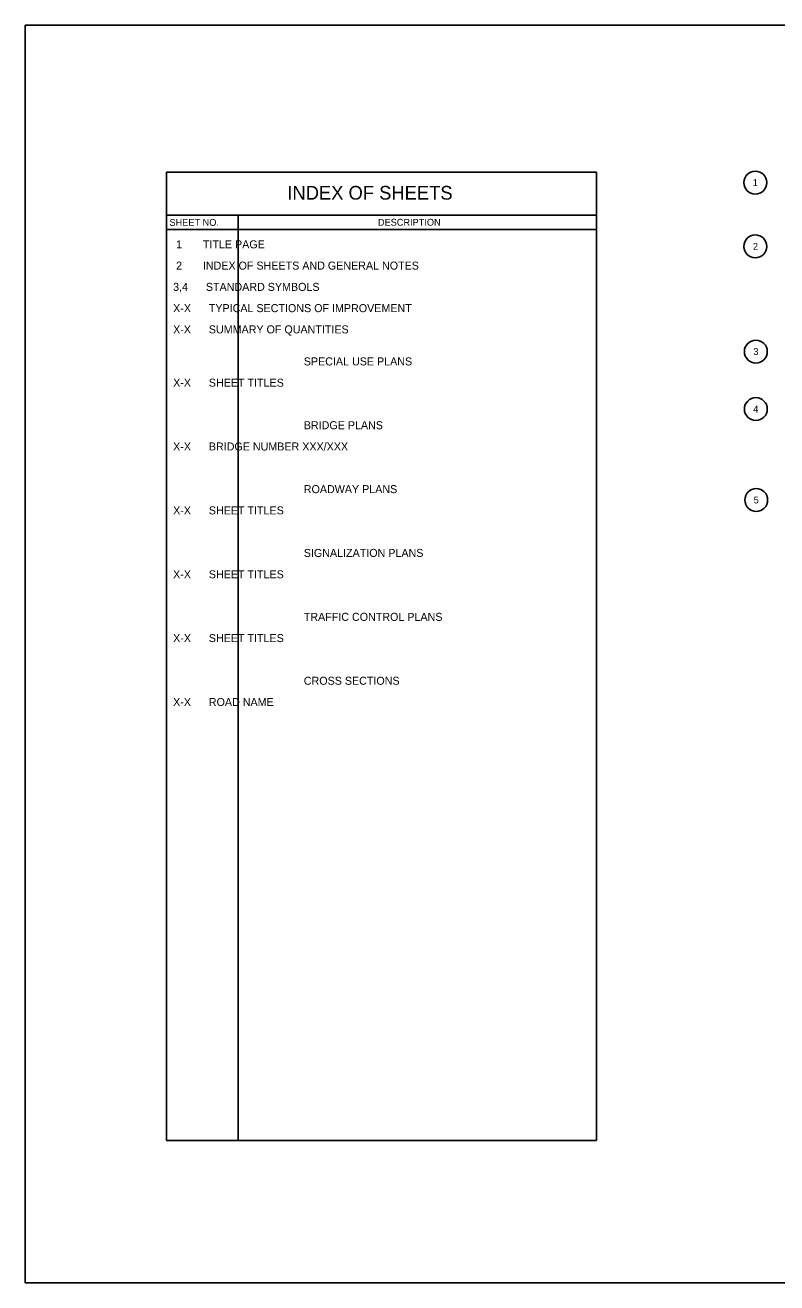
# Model space of a CAD drawing. Extents: x 0 to 1700, y 0 to 1100.
# Drawn here: x 0 to 657, y 0 to 1100 of the extents above; entities that cross this region are included whole.
import ezdxf

# ---------------------------------------------------------------- set-up
doc = ezdxf.new("R2010")
doc.units = 0
doc.layers.add('Default', color=7, linetype='Continuous')
doc.layers.add('GENERAL_NOTES', color=7, linetype='Continuous')

msp = doc.modelspace()

# ---------------------------------------------------------------- linework, layer by layer
at = {"layer": 'Default'}
msp.add_lwpolyline([(0, 1100), (0, 0), (1700, 0), (1700, 1100)], close=True, dxfattribs=at)
at = {"layer": 'GENERAL_NOTES'}
for p, q in [((123.6, 933.9), (499.2, 933.9)), ((186.2, 933.9), (186.2, 124.5)), ((499.2, 921.3), (123.6, 921.3))]:
    msp.add_line(p, q, dxfattribs=at)
msp.add_lwpolyline([(123.6, 971.4), (499.2, 971.4), (499.2, 124.5), (123.6, 124.5)], close=True, dxfattribs=at)
for centre in [(638.1, 962.3), (638.1, 906.5), (638.6, 814.5), (638.6, 764.2), (638.9, 684.7)]:
    msp.add_circle(centre, 10, dxfattribs=at)

# ---------------------------------------------------------------- texts
for s, height, p in [('INDEX OF SHEETS', 12, (229.1, 947.4)), ('1', 6, (635.9, 959.3)), ('SHEET NO.', 6, (126.1, 924.5)), ('DESCRIPTION', 6, (308.3, 924.6)), ('      1       TITLE PAGE', 7, (116.3, 904.8)), ('2', 6, (636, 903.5)), ('      2       INDEX OF SHEETS AND GENERAL NOTES', 7, (116.3, 886.2)), ('     3,4      STANDARD SYMBOLS', 7, (116.3, 867.6)), ('     X-X      TYPICAL SECTIONS OF IMPROVEMENT', 7, (116.3, 849)), ('     X-X      SUMMARY OF QUANTITIES', 7, (116.3, 830.4)), ('3', 6, (636.4, 811.5)), ('SPECIAL USE PLANS', 7, (243.5, 802.4)), ('     X-X      SHEET TITLES ', 7, (116.3, 783.8)), ('4', 6, (636.3, 761.2)), ('BRIDGE PLANS', 7, (243.5, 746.6)), ('     X-X      BRIDGE NUMBER XXX/XXX', 7, (116.3, 728)), ('ROADWAY PLANS', 7, (243.5, 690.7)), ('5', 6, (636.7, 681.7)), ('     X-X      SHEET TITLES', 7, (116.3, 672.1)), ('SIGNALIZATION PLANS', 7, (243.5, 634.9)), ('     X-X      SHEET TITLES', 7, (116.3, 616.2)), ('TRAFFIC CONTROL PLANS', 7, (243.5, 579)), ('     X-X      SHEET TITLES', 7, (116.3, 560.4)), ('CROSS SECTIONS', 7, (243.5, 523.1)), ('     X-X      ROAD NAME', 7, (116.3, 504.5))]:
    msp.add_text(s, height=height, dxfattribs=at).set_placement(p)

doc.saveas('drawing.dxf')
